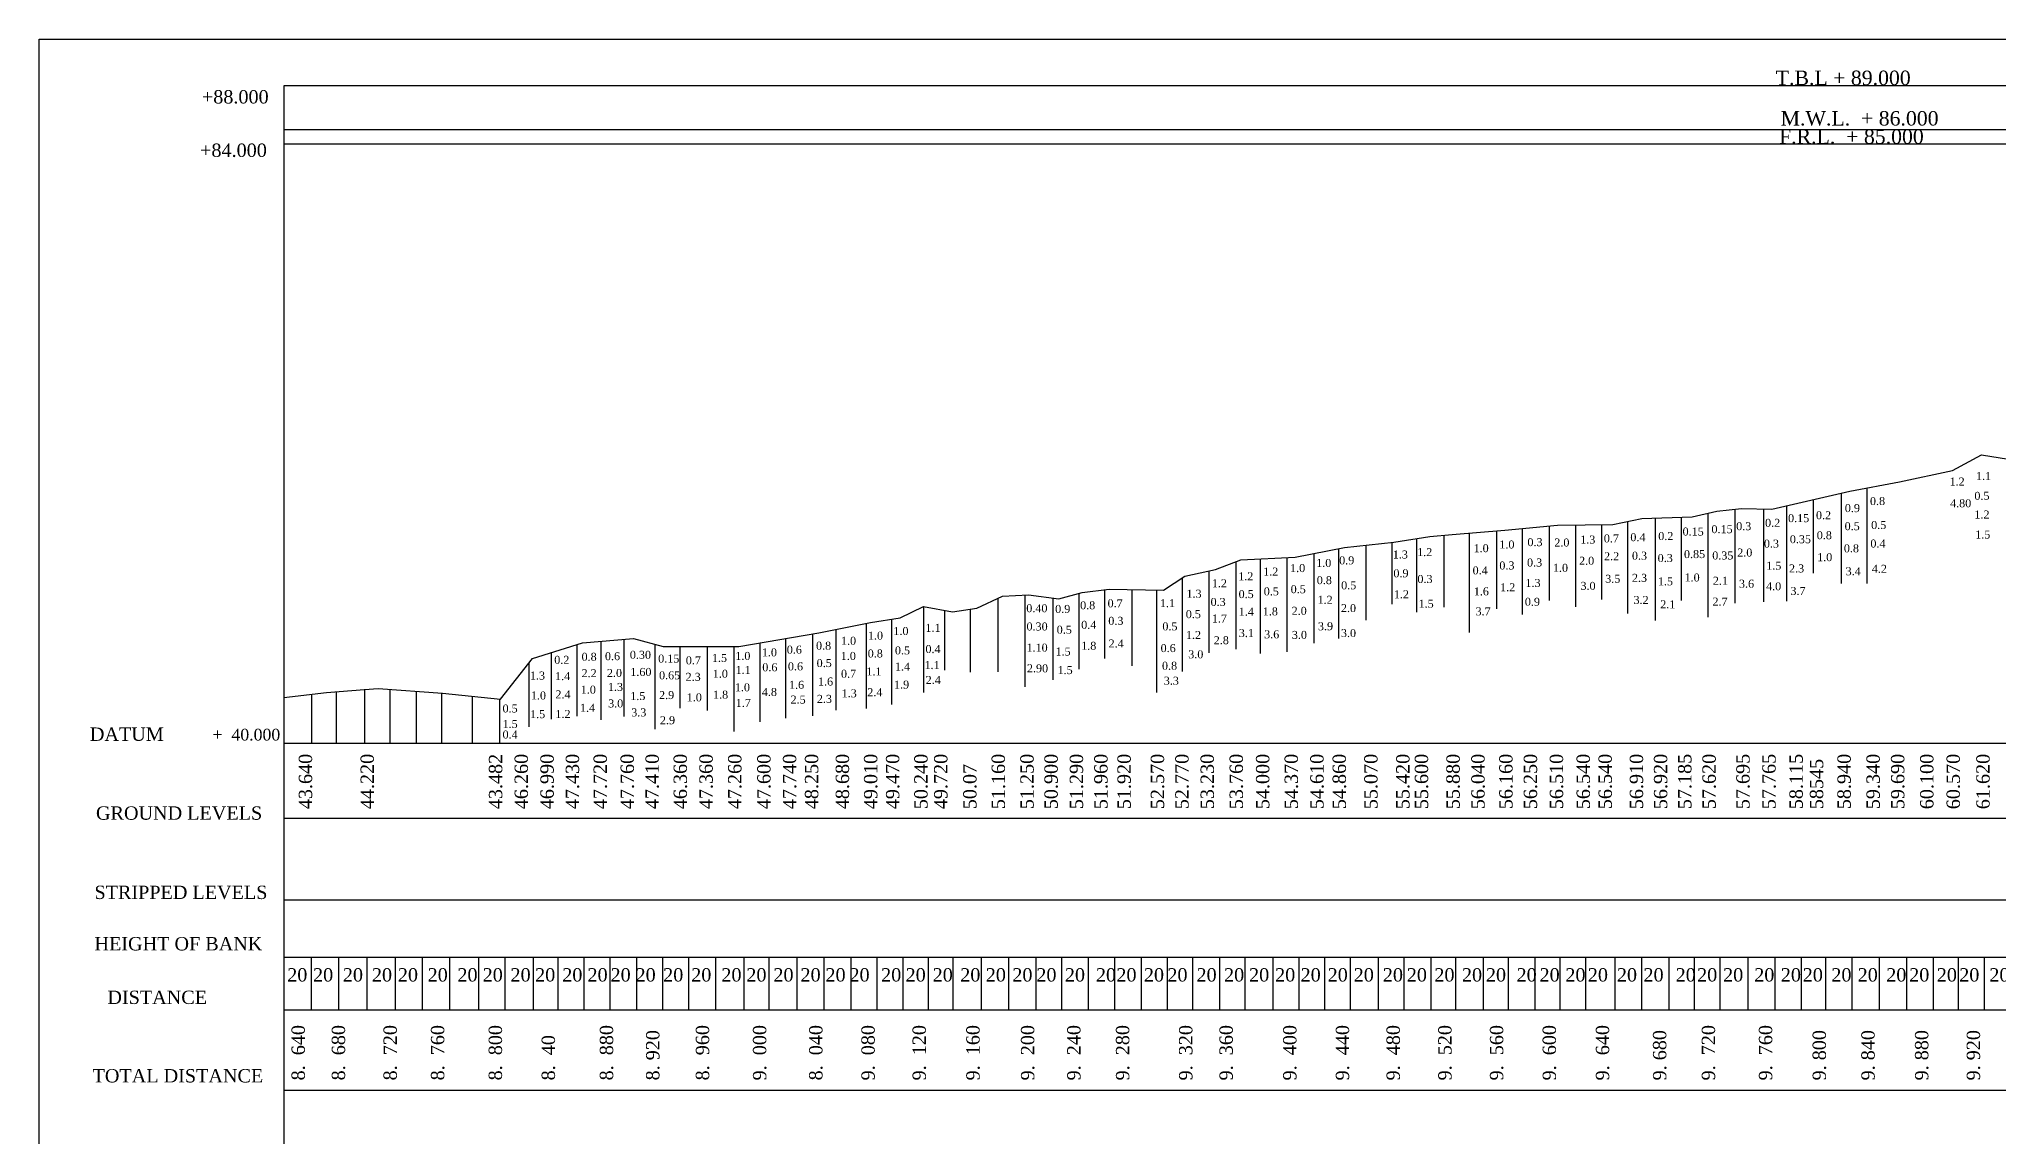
# Model space of a CAD drawing. Header units: millimetres. Extents: x 16 to 748, y 12 to 492.
# Drawn here: x 15.9 to 383.2, y 286.2 to 492 of the extents above; entities that cross this region are included whole.
import ezdxf

# ---------------------------------------------------------------- set-up
doc = ezdxf.new("R2010")
doc.units = ezdxf.units.MM
doc.header["$MEASUREMENT"] = 0
doc.layers.add('DWG.LINE', color=10, linetype='Continuous')
doc.layers.add('TEXT', color=7, linetype='Continuous')
doc.layers.add('TITLE', color=7, linetype='Continuous', lineweight=30)
doc.styles.get("Standard").update_dxf_attribs({"font": 'times.ttf', "height": 4})

msp = doc.modelspace()

# ---------------------------------------------------------------- linework, layer by layer
at = {"layer": 'DWG.LINE', "ltscale": 0.2}
for p, q in [((597.39, 483.22), (61.75, 483.22)), ((61.75, 483.22), (61.75, 359.97)), ((597.39, 475), (61.75, 475)), ((597.39, 472.32), (61.75, 472.32)), ((597.39, 359.97), (61.75, 359.97)), ((61.75, 359.97), (61.75, 294.98)), ((597.39, 345.89), (61.75, 345.89)), ((597.39, 330.57), (61.75, 330.57)), ((597.39, 319.85), (61.75, 319.85)), ((61.75, 310.04), (597.39, 310.04))]:
    msp.add_line(p, q, dxfattribs=at)
for points in [[(61.75, 368.6), (69.77, 369.51), (76.88, 370.1), (79.46, 370.27), (91.52, 369.41), (102.39, 368.28), (108.39, 375.88), (117.75, 378.84), (127.33, 379.64), (132.87, 378.14), (147.05, 378.14), (162.01, 380.72), (171.72, 382.62), (177.26, 383.48), (181.68, 385.63), (187.11, 384.66), (191.63, 385.3), (196.49, 387.57), (201.34, 387.84), (206.99, 387.09), (211.36, 388.27), (216.47, 388.86), (226.64, 388.7), (230.62, 391.34), (236.4, 392.58), (241.14, 394.41), (251.31, 394.9), (260.57, 396.67), (269.83, 397.69), (276.57, 398.77), (280.76, 399.15), (290.63, 399.97), (300.47, 400.88), (310.86, 400.99), (316.3, 402.12), (325.69, 402.44), (330.37, 403.52), (334.95, 404), (340.65, 403.89), (355.29, 407.28), (364.57, 409), (374.53, 411.15), (379.96, 414.05), (385.02, 413.25)], [(358.45, 407.86), (358.45, 389.95)], [(343.38, 404.52), (343.38, 386.65)], [(348.42, 405.69), (348.42, 391.87)], [(353.66, 406.9), (353.66, 389.95)], [(298.92, 400.74), (298.92, 386.77)], [(303.86, 400.91), (303.86, 385.6)], [(308.74, 400.97), (308.74, 386.93)], [(313.58, 401.55), (313.58, 384.32)], [(318.78, 402.2), (318.78, 382.99)], [(323.68, 402.37), (323.68, 386.77)], [(328.64, 403.12), (328.64, 383.66)], [(333.71, 403.87), (333.71, 386.27)], [(339.06, 403.92), (339.06, 386.52)], [(264.55, 397.11), (264.55, 383.09)], [(269.4, 397.65), (269.4, 386.04)], [(274.03, 398.37), (274.03, 384.55)], [(279.19, 399.01), (279.19, 385.49)], [(283.95, 399.41), (283.95, 380.76)], [(289.07, 399.84), (289.07, 385.2)], [(293.87, 400.27), (293.87, 384.15)], [(240.22, 394.06), (240.22, 377.61)], [(244.75, 394.58), (244.75, 376.82)], [(249.72, 394.82), (249.72, 377.12)], [(254.78, 395.56), (254.78, 378.75)], [(259.44, 396.46), (259.44, 379.64)], [(230.13, 391.01), (230.13, 373.44)], [(235.12, 392.31), (235.12, 376.95)], [(195.57, 387.14), (195.57, 373.39)], [(200.63, 387.8), (200.63, 370.58)], [(205.92, 387.23), (205.92, 371.91)], [(210.77, 388.11), (210.77, 373.89)], [(215.6, 388.76), (215.6, 375.86)], [(220.68, 388.8), (220.68, 374.48)], [(225.34, 388.72), (225.34, 369.54)], [(170.89, 382.46), (170.89, 366.51)], [(175.65, 383.23), (175.65, 367.25)], [(181.68, 385.63), (181.68, 369.54)], [(185.6, 384.93), (185.6, 373.69)], [(190.39, 385.13), (190.39, 373.34)], [(116.71, 378.51), (116.71, 365.07)], [(121.15, 379.12), (121.15, 364.38)], [(125.5, 379.49), (125.5, 365.02)], [(131.32, 378.56), (131.32, 362.65)], [(150.98, 378.82), (150.98, 364.04)], [(155.76, 379.64), (155.76, 364.68)], [(160.88, 380.53), (160.88, 365.12)], [(165.24, 381.35), (165.24, 366.17)], [(107.66, 374.96), (107.66, 363.09)], [(111.89, 376.99), (111.89, 364.53)], [(135.99, 378.14), (135.99, 366.56)], [(141.13, 378.14), (141.13, 366.11)], [(146.08, 378.14), (146.08, 362.21)], [(66.96, 369.19), (66.96, 359.97)], [(71.59, 369.66), (71.59, 359.97)], [(76.91, 370.11), (76.91, 359.97)], [(81.63, 370.11), (81.63, 359.97)], [(86.55, 369.76), (86.55, 359.97)], [(91.33, 369.42), (91.33, 359.97)], [(97.05, 368.83), (97.05, 359.97)], [(102.18, 368.3), (102.18, 359.97)], [(66.89, 319.85), (66.89, 310.04)], [(72.03, 319.85), (72.03, 310.04)], [(77.34, 319.85), (77.34, 310.04)], [(82.66, 319.85), (82.66, 310.04)], [(87.7, 319.85), (87.7, 310.04)], [(92.83, 319.85), (92.83, 310.04)], [(98.25, 319.85), (98.25, 310.04)], [(103.2, 319.85), (103.2, 310.04)], [(108.5, 319.85), (108.5, 310.04)], [(113.09, 319.85), (113.09, 310.04)], [(117.97, 319.85), (117.97, 310.04)], [(122.84, 319.85), (122.84, 310.04)], [(127.85, 319.85), (127.85, 310.04)], [(132.72, 319.85), (132.72, 310.04)], [(137.61, 319.85), (137.61, 310.04)], [(142.68, 319.85), (142.68, 310.04)], [(148, 319.85), (148, 310.04)], [(152.64, 319.85), (152.64, 310.04)], [(157.91, 319.85), (157.91, 310.04)], [(162.99, 319.85), (162.99, 310.04)], [(168.02, 319.85), (168.02, 310.04)], [(172.91, 319.85), (172.91, 310.04)], [(177.75, 319.85), (177.75, 310.04)], [(182.55, 319.85), (182.55, 310.04)], [(187.16, 319.85), (187.16, 310.04)], [(192.46, 319.85), (192.46, 310.04)], [(197.59, 319.85), (197.59, 310.04)], [(202.73, 319.85), (202.73, 310.04)], [(207.5, 319.85), (207.5, 310.04)], [(212.54, 319.85), (212.54, 310.04)], [(217.42, 319.85), (217.42, 310.04)], [(222.47, 319.85), (222.47, 310.04)], [(227.35, 319.85), (227.35, 310.04)], [(232.08, 319.85), (232.08, 310.04)], [(237.1, 319.85), (237.1, 310.04)], [(241.88, 319.85), (241.88, 310.04)], [(247.14, 319.85), (247.14, 310.04)], [(252, 319.85), (252, 310.04)], [(256.83, 319.85), (256.83, 310.04)], [(261.63, 319.85), (261.63, 310.04)], [(266.86, 319.85), (266.86, 310.04)], [(271.7, 319.85), (271.7, 310.04)], [(276.73, 319.85), (276.73, 310.04)], [(281.38, 319.85), (281.38, 310.04)], [(286.53, 319.85), (286.53, 310.04)], [(291.26, 319.85), (291.26, 310.04)], [(296.23, 319.85), (296.23, 310.04)], [(300.89, 319.85), (300.89, 310.04)], [(305.73, 319.85), (305.73, 310.04)], [(311.22, 319.85), (311.22, 310.04)], [(316.19, 319.85), (316.19, 310.04)], [(321.34, 319.85), (321.34, 310.04)], [(326.09, 319.85), (326.09, 310.04)], [(330.93, 319.85), (330.93, 310.04)], [(336.12, 319.85), (336.12, 310.04)], [(341.18, 319.85), (341.18, 310.04)], [(346.13, 319.85), (346.13, 310.04)], [(350.68, 319.85), (350.68, 310.04)], [(355.62, 319.85), (355.62, 310.04)], [(360.76, 319.85), (360.76, 310.04)], [(365.88, 319.85), (365.88, 310.04)], [(370.86, 319.85), (370.86, 310.04)], [(375.54, 319.85), (375.54, 310.04)], [(380.46, 319.85), (380.46, 310.04)], [(61.75, 294.98), (597.39, 294.98)], [(61.75, 294.98), (61.75, 11.7)]]:
    msp.add_lwpolyline(points, dxfattribs=at)
at = {"layer": 'TITLE', "lineweight": -2, "ltscale": 0.2}
msp.add_lwpolyline([(15.92, 491.99), (747.82, 491.99), (747.82, 11.7), (15.92, 11.7)], close=True, dxfattribs=at)

# ---------------------------------------------------------------- texts
at = {"layer": 'TEXT'}
for s, height, p in [('T.B.L + 89.000', 2.7, (341.38, 483.39)), ('+88.000', 2.5, (46.41, 479.93)), ('M.W.L.  + 86.000', 2.7, (342.3, 475.8)), ('F.R.L.  + 85.000', 2.7, (342.01, 472.38)), ('+84.000', 2.5, (46.07, 469.92)), ('1.2', 1.5, (373.96, 408.31)), ('1.1', 1.5, (378.91, 409.35)), ('0.9', 1.5, (354.33, 403.33)), ('0.8', 1.5, (359.04, 404.65)), ('4.80', 1.5, (374.06, 404.24)), ('0.5', 1.5, (378.61, 405.63)), ('0.15', 1.5, (323.92, 398.94)), ('0.15', 1.5, (329.33, 399.38)), ('0.3', 1.5, (333.97, 399.94)), ('0.2', 1.5, (339.38, 400.57)), ('0.15', 1.5, (343.69, 401.45)), ('0.2', 1.5, (348.92, 402)), ('0.5', 1.5, (354.29, 399.94)), ('0.5', 1.5, (359.26, 400.16)), ('1.2', 1.5, (378.61, 402.13)), ('1.0', 1.5, (284.75, 395.81)), ('1.0', 1.5, (289.58, 396.51)), ('0.3', 1.5, (294.84, 396.95)), ('2.0', 1.5, (299.88, 396.88)), ('1.3', 1.5, (304.74, 397.43)), ('0.7', 1.5, (309.16, 397.65)), ('0.4', 1.5, (314.13, 397.87)), ('0.2', 1.5, (319.36, 398.09)), ('0.3', 1.5, (339.16, 396.67)), ('0.35', 1.5, (344.02, 397.5)), ('0.8', 1.5, (349.07, 398.25)), ('0.8', 1.5, (354.15, 395.79)), ('0.4', 1.5, (359.12, 396.69)), ('1.5', 1.5, (378.76, 398.37)), ('1.0', 1.5, (250.36, 392.09)), ('1.0', 1.5, (255.25, 393.05)), ('0.9', 1.5, (259.56, 393.53)), ('1.3', 1.5, (269.61, 394.63)), ('1.2', 1.5, (274.18, 395.08)), ('0.4', 1.5, (284.57, 391.66)), ('0.3', 1.5, (289.58, 392.58)), ('0.3', 1.5, (294.77, 393.13)), ('1.0', 1.5, (299.62, 392.14)), ('2.0', 1.5, (304.52, 393.46)), ('2.2', 1.5, (309.2, 394.3)), ('0.3', 1.5, (314.43, 394.41)), ('0.3', 1.5, (319.25, 393.97)), ('0.85', 1.5, (324.18, 394.71)), ('0.35', 1.5, (329.48, 394.45)), ('2.0', 1.5, (334.16, 395)), ('1.5', 1.5, (339.6, 392.54)), ('2.3', 1.5, (343.87, 392.02)), ('1.0', 1.5, (349.14, 394.13)), ('3.4', 1.5, (354.48, 391.49)), ('4.2', 1.5, (359.38, 391.95)), ('1.2', 1.5, (235.69, 389.24)), ('1.2', 1.5, (240.64, 390.55)), ('1.2', 1.5, (245.31, 391.43)), ('0.5', 1.5, (250.47, 388.12)), ('0.8', 1.5, (255.36, 389.82)), ('0.5', 1.5, (259.93, 388.86)), ('0.9', 1.5, (269.72, 391.11)), ('0.3', 1.5, (274.22, 390.04)), ('1.2', 1.5, (289.72, 388.5)), ('1.3', 1.5, (294.47, 389.3)), ('3.0', 1.5, (304.78, 388.75)), ('3.5', 1.5, (309.42, 390.08)), ('2.3', 1.5, (314.43, 390.26)), ('1.5', 1.5, (319.29, 389.6)), ('1.0', 1.5, (324.29, 390.33)), ('2.1', 1.5, (329.59, 389.71)), ('3.6', 1.5, (334.49, 389.16)), ('4.0', 1.5, (339.57, 388.68)), ('3.7', 1.5, (344.13, 387.8)), ('0.40', 1.5, (200.92, 384.56)), ('0.9', 1.5, (206.33, 384.43)), ('0.8', 1.5, (211.01, 385.12)), ('0.7', 1.5, (216.16, 385.48)), ('1.1', 1.5, (225.96, 385.51)), ('1.3', 1.5, (230.94, 387.28)), ('0.3', 1.5, (235.46, 385.74)), ('0.5', 1.5, (240.71, 387.21)), ('0.5', 1.5, (245.42, 387.72)), ('1.2', 1.5, (255.51, 386.14)), ('2.0', 1.5, (259.89, 384.59)), ('1.2', 1.5, (269.8, 387.17)), ('1.5', 1.5, (274.44, 385.41)), ('1.6', 1.5, (284.79, 387.72)), ('0.9', 1.5, (294.36, 385.77)), ('3.2', 1.5, (314.72, 386.11)), ('2.1', 1.5, (319.73, 385.29)), ('2.7', 1.5, (329.52, 385.8)), ('1.1', 1.5, (182.02, 380.88)), ('0.30', 1.5, (200.96, 381.14)), ('0.5', 1.5, (206.62, 380.53)), ('0.4', 1.5, (211.21, 381.45)), ('0.3', 1.5, (216.29, 382.2)), ('0.5', 1.5, (226.42, 381.16)), ('0.5', 1.5, (230.81, 383.45)), ('1.7', 1.5, (235.69, 382.63)), ('1.4', 1.5, (240.74, 383.91)), ('1.8', 1.5, (245.24, 383.97)), ('2.0', 1.5, (250.65, 384.08)), ('3.9', 1.5, (255.58, 381.18)), ('3.7', 1.5, (285.12, 383.97)), ('0.6', 1.5, (156.03, 376.79)), ('0.8', 1.5, (161.51, 377.54)), ('1.0', 1.5, (166.19, 378.46)), ('1.0', 1.5, (171.24, 379.42)), ('1.0', 1.5, (176.01, 380.29)), ('0.4', 1.5, (182.02, 376.91)), ('1.10', 1.5, (200.96, 377.17)), ('1.8', 1.5, (211.21, 377.52)), ('2.4', 1.5, (216.35, 377.95)), ('0.6', 1.5, (226.09, 377.09)), ('1.2', 1.5, (230.84, 379.55)), ('2.8', 1.5, (236.05, 378.57)), ('3.1', 1.5, (240.74, 379.91)), ('3.6', 1.5, (245.5, 379.67)), ('3.0', 1.5, (250.69, 379.56)), ('3.0', 1.5, (259.89, 379.91)), ('0.2', 1.5, (112.45, 374.89)), ('0.8', 1.5, (117.57, 375.46)), ('0.6', 1.5, (121.95, 375.57)), ('0.30', 1.5, (126.62, 375.83)), ('0.15', 1.5, (131.93, 375.12)), ('0.7', 1.5, (137.11, 374.79)), ('1.5', 1.5, (142, 375.24)), ('1.0', 1.5, (146.38, 375.62)), ('0.6', 1.5, (151.44, 373.49)), ('1.0', 1.5, (151.36, 376.29)), ('0.6', 1.5, (156.24, 373.66)), ('0.5', 1.5, (161.63, 374.28)), ('1.0', 1.5, (166.15, 375.62)), ('0.8', 1.5, (171.2, 376.08)), ('0.5', 1.5, (176.3, 376.66)), ('1.4', 1.5, (176.3, 373.62)), ('1.1', 1.5, (181.85, 373.91)), ('2.90', 1.5, (201.04, 373.29)), ('1.5', 1.5, (206.39, 376.44)), ('0.8', 1.5, (226.35, 373.78)), ('3.0', 1.5, (231.27, 375.92)), ('1.3', 1.5, (107.89, 371.94)), ('1.4', 1.5, (112.6, 371.83)), ('2.2', 1.5, (117.57, 372.39)), ('2.0', 1.5, (122.32, 372.43)), ('1.3', 1.5, (122.51, 369.81)), ('1.60', 1.5, (126.7, 372.62)), ('0.65', 1.5, (132.09, 371.99)), ('2.3', 1.5, (137.07, 371.7)), ('1.0', 1.5, (142.16, 372.28)), ('1.0', 1.5, (146.3, 369.74)), ('1.1', 1.5, (146.43, 372.99)), ('1.6', 1.5, (156.45, 370.2)), ('1.6', 1.5, (161.88, 370.82)), ('0.7', 1.5, (166.19, 372.28)), ('1.1', 1.5, (170.95, 372.7)), ('1.9', 1.5, (176.13, 370.24)), ('2.4', 1.5, (182.06, 371.11)), ('1.5', 1.5, (206.78, 372.96)), ('3.3', 1.5, (226.68, 370.97)), ('0.5', 1.5, (102.76, 365.77)), ('1.0', 1.5, (108.07, 368.21)), ('2.4', 1.5, (112.67, 368.4)), ('1.4', 1.5, (117.27, 365.89)), ('1.0', 1.5, (117.42, 369.29)), ('3.0', 1.5, (122.55, 366.71)), ('1.5', 1.5, (126.7, 368.1)), ('2.9', 1.5, (132.09, 368.28)), ('1.0', 1.5, (137.28, 367.86)), ('1.8', 1.5, (142.21, 368.36)), ('1.7', 1.5, (146.47, 366.81)), ('4.8', 1.5, (151.36, 368.86)), ('2.5', 1.5, (156.74, 367.44)), ('2.3', 1.5, (161.67, 367.57)), ('1.3', 1.5, (166.31, 368.61)), ('2.4', 1.5, (171.12, 368.82)), ('1.5', 1.5, (102.76, 362.86)), ('1.5', 1.5, (107.92, 364.7)), ('1.2', 1.5, (112.67, 364.74)), ('3.3', 1.5, (126.88, 365.03)), ('2.9', 1.5, (132.26, 363.56)), ('DATUM ', 2.5, (25.42, 360.45)), ('+  40.000', 2.2, (48.42, 360.51)), ('0.4', 1.5, (102.76, 360.88)), ('GROUND LEVELS', 2.5, (26.56, 345.66)), ('STRIPPED LEVELS', 2.5, (26.28, 330.8)), ('HEIGHT OF BANK', 2.5, (26.28, 321.16)), ('20', 2.5, (62.4, 315.33)), ('20', 2.5, (67.24, 315.33)), ('20', 2.5, (72.83, 315.33)), ('20', 2.5, (78.28, 315.33)), ('20', 2.5, (83.14, 315.33)), ('20', 2.5, (88.72, 315.33)), ('20', 2.5, (94.3, 315.33)), ('20', 2.5, (99.03, 315.33)), ('20', 2.5, (104.25, 315.33)), ('20', 2.5, (108.86, 315.33)), ('20', 2.5, (113.95, 315.33)), ('20', 2.5, (118.68, 315.33)), ('20', 2.5, (123, 315.33)), ('20', 2.5, (127.69, 315.33)), ('20', 2.5, (132.86, 315.33)), ('20', 2.5, (138.12, 315.33)), ('20', 2.5, (143.77, 315.33)), ('20', 2.5, (148.45, 315.33)), ('20', 2.5, (153.52, 315.33)), ('20', 2.5, (158.6, 315.33)), ('20', 2.5, (163.28, 315.33)), ('20', 2.5, (167.78, 315.33)), ('20', 2.5, (173.71, 315.33)), ('20', 2.5, (178.3, 315.33)), ('20', 2.5, (183.37, 315.33)), ('20', 2.5, (188.54, 315.33)), ('20', 2.5, (193.32, 315.33)), ('20', 2.5, (198.3, 315.33)), ('20', 2.5, (202.8, 315.33)), ('20', 2.5, (208.15, 315.33)), ('20', 2.5, (213.97, 315.33)), ('20', 2.5, (217.8, 315.33)), ('20', 2.5, (222.96, 315.33)), ('20', 2.5, (227.36, 315.33)), ('20', 2.5, (232.82, 315.33)), ('20', 2.5, (237.98, 315.33)), ('20', 2.5, (242.67, 315.33)), ('20', 2.5, (247.55, 315.33)), ('20', 2.5, (252.33, 315.33)), ('20', 2.5, (257.4, 315.33)), ('20', 2.5, (262.28, 315.33)), ('20', 2.5, (267.74, 315.33)), ('20', 2.5, (272.23, 315.33)), ('20', 2.5, (277.4, 315.33)), ('20', 2.5, (282.57, 315.33)), ('20', 2.5, (287.06, 315.33)), ('20', 2.5, (292.8, 315.33)), ('20', 2.5, (297.11, 315.33)), ('20', 2.5, (301.95, 315.33)), ('20', 2.5, (306.16, 315.33)), ('20', 2.5, (311.61, 315.33)), ('20', 2.5, (316.59, 315.33)), ('20', 2.5, (322.62, 315.33)), ('20', 2.5, (326.64, 315.33)), ('20', 2.5, (331.51, 315.33)), ('20', 2.5, (337.35, 315.33)), ('20', 2.5, (342.33, 315.33)), ('20', 2.5, (346.44, 315.33)), ('20', 2.5, (351.8, 315.33)), ('20', 2.5, (356.73, 315.33)), ('20', 2.5, (362.09, 315.33)), ('20', 2.5, (366.39, 315.33)), ('20', 2.5, (371.56, 315.33)), ('20', 2.5, (375.77, 315.33)), ('20', 2.5, (381.41, 315.33)), ('DISTANCE', 2.5, (28.7, 311.12)), ('TOTAL DISTANCE', 2.5, (25.92, 296.41))]:
    msp.add_text(s, height=height, dxfattribs=at).set_placement(p)
for s, p in [('43.640', (67.07, 347.63)), ('44.220', (78.65, 347.63)), ('43.482', (102.7, 347.63)), ('46.260', (107.52, 347.63)), ('46.990', (112.35, 347.63)), ('47.430', (117.1, 347.63)), ('47.720', (122.32, 347.63)), ('47.760', (127.38, 347.63)), ('47.410', (132.05, 347.63)), ('46.360', (137.32, 347.63)), ('47.360', (142.15, 347.63)), ('47.260', (147.53, 347.63)), ('47.600', (152.99, 347.63)), ('47.740', (157.81, 347.63)), ('48.250', (161.93, 347.63)), ('48.680', (167.7, 347.63)), ('49.010', (173, 347.63)), ('49.470', (177.12, 347.63)), ('50.240', (182.42, 347.63)), ('49.720', (186.14, 347.63)), ('51.160', (196.92, 347.63)), ('51.250', (202.3, 347.63)), ('50.900', (206.81, 347.63)), ('51.290', (211.56, 347.63)), ('51.960', (216.15, 347.63)), ('51.920', (220.5, 347.63)), ('52.570', (226.75, 347.63)), ('52.770', (231.34, 347.63)), ('53.230', (236.08, 347.63)), ('53.760', (241.52, 347.63)), ('54.000', (246.47, 347.63)), ('54.370', (251.83, 347.63)), ('54.610', (256.64, 347.63)), ('54.860', (260.83, 347.63)), ('55.070', (266.75, 347.63)), ('55.420', (272.74, 347.63)), ('55.600', (276.23, 347.63)), ('55.880', (282.15, 347.63)), ('56.040', (286.82, 347.63)), ('56.160', (292.05, 347.63)), ('56.250', (296.65, 347.63)), ('56.510', (301.53, 347.63)), ('56.540', (306.55, 347.63)), ('56.540', (310.66, 347.63)), ('56.910', (316.52, 347.63)), ('56.920', (321.05, 347.63)), ('57.185', (325.58, 347.63)), ('57.620', (330.14, 347.63)), ('57.695', (336.48, 347.63)), ('57.765', (341.36, 347.63)), ('58.115', (346.45, 347.63)), ('58545', (350.28, 347.63)), ('58.940', (355.44, 347.63)), ('59.340', (360.88, 347.63)), ('59.690', (365.48, 347.63)), ('60.100', (370.94, 347.63)), ('60.570', (375.89, 347.63)), ('61.620', (381.47, 347.63)), ('50.07', (191.59, 347.63)), ('8.  640', (65.71, 296.79)), ('8.  680', (73.25, 296.79)), ('8.  720', (82.95, 296.79)), ('8.  760', (91.84, 296.79)), ('8.  800', (102.66, 296.79)), ('8.  40', (112.59, 296.79)), ('8.  880', (123.49, 296.79)), ('8. 920', (132.16, 296.79)), ('8.  960', (141.48, 296.79)), ('9.  000 ', (152.19, 296.79)), ('8.  040', (162.72, 296.79)), ('9.  080', (172.51, 296.79)), ('9.  120', (182.1, 296.79)), ('9.  160', (192.17, 296.79)), ('9.  200', (202.42, 296.79)), ('9.  240', (211.08, 296.79)), ('9.  280', (220.22, 296.79)), ('9.  320', (232.05, 296.79)), ('9.  360', (239.62, 296.79)), ('9.  400', (251.55, 296.79)), ('9.  440', (261.42, 296.79)), ('9.  480', (270.93, 296.79)), ('9.  520', (280.62, 296.79)), ('9.  560', (290.31, 296.79)), ('9.  600', (300.19, 296.79)), ('9.  640', (310.16, 296.79)), ('9. 680', (320.87, 296.79)), ('9.  720', (330.01, 296.79)), ('9.  760', (340.72, 296.79)), ('9. 800', (350.79, 296.79)), ('9. 840', (359.92, 296.79)), ('9. 880', (369.98, 296.79)), ('9. 920', (379.67, 296.79))]:
    msp.add_text(s, height=2.5, rotation=90, dxfattribs=at).set_placement(p)

doc.saveas('drawing.dxf')
